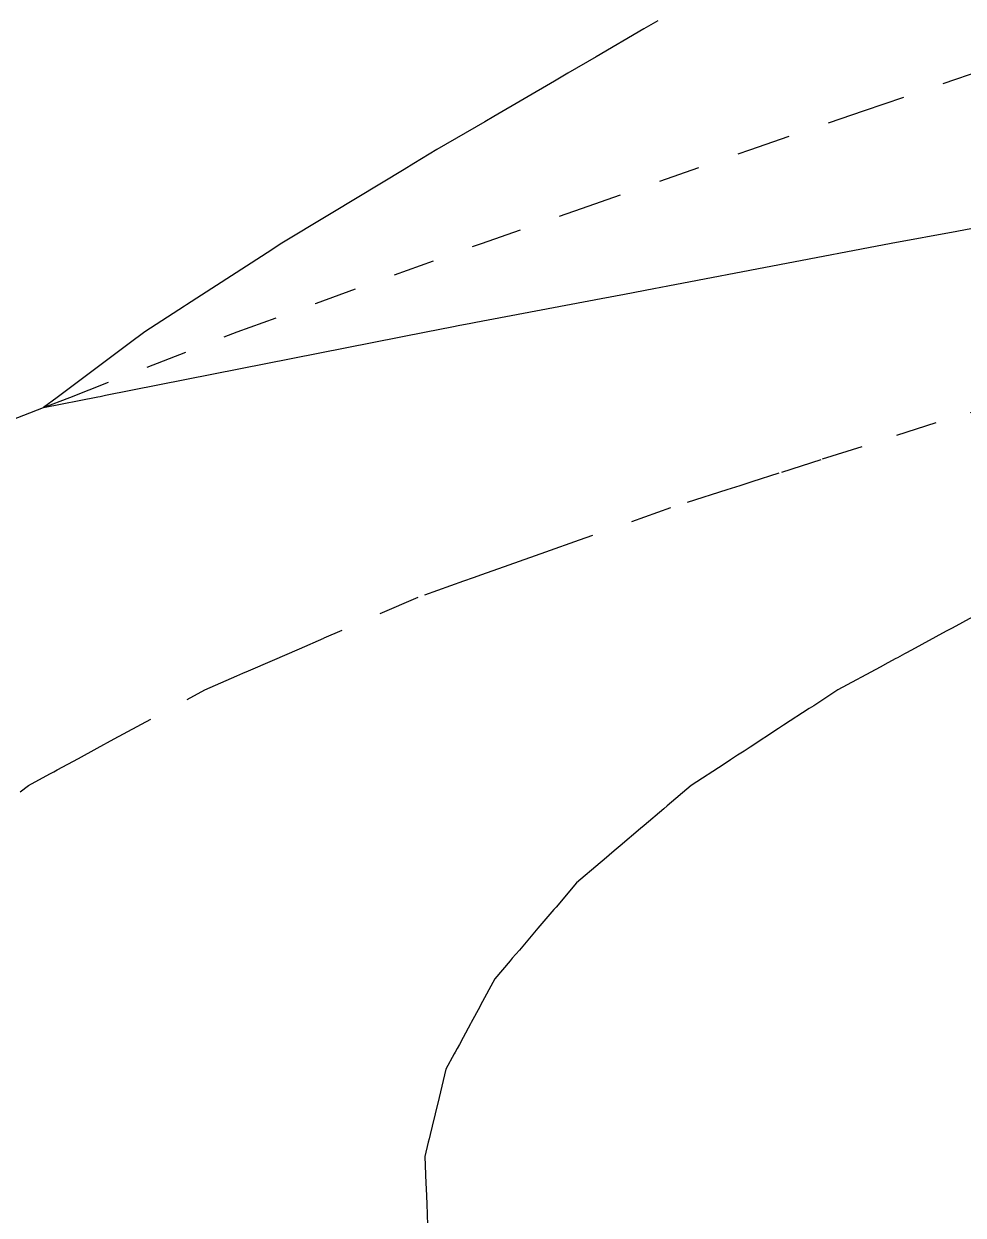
# Model space of a CAD drawing. Extents: x 11 to 203, y -288 to -10.
# Drawn here: x 63.32 to 95.29, y -214.26 to -173.7 of the extents above; entities that cross this region are included whole.
import ezdxf

# ---------------------------------------------------------------- set-up
doc = ezdxf.new("R2010")
doc.units = 0
for name, pattern in [('AI-LINETYPE-2', [2.822222, 1.411111, -1.411111]), ('AI-LINETYPE-3', [2.822222, 1.411111, -1.411111]), ('AI-LINETYPE-6', [2.822222, 1.411111, -1.411111])]:
    doc.linetypes.add(name, pattern=pattern)
doc.layers.add('MOUNTAINLINE', color=7, linetype='CONTINUOUS')
doc.layers.add('VALLEYLINE', color=7, linetype='CONTINUOUS')

# ---------------------------------------------------------------- blocks, each defined once
blk = doc.blocks.new('BLOCK_3')
at = {"layer": 'VALLEYLINE', "color": 7, "linetype": 'AI-LINETYPE-2'}
blk.add_lwpolyline([(55.8, -214.237), (55.03, -212.258), (55.029, -212.211), (55.028, -211.573), (55.028, -211.521), (55.028, -211.454), (55.025, -209.292), (55.075, -209.171), (55.099, -209.115), (55.321, -208.577), (55.37, -208.459), (55.426, -208.325), (56.301, -206.214), (56.482, -206.003), (56.517, -205.962), (56.555, -205.917), (56.975, -205.427), (57.144, -205.229), (57.318, -205.027), (59.099, -202.948), (59.501, -202.643), (59.577, -202.585), (59.65, -202.531), (60.227, -202.093), (60.594, -201.816), (60.943, -201.551), (63.473, -199.634), (64.199, -199.24), (64.334, -199.167), (64.455, -199.101), (65.175, -198.71), (65.815, -198.363), (66.397, -198.047), (69.473, -196.377), (70.566, -195.903), (70.777, -195.812), (70.962, -195.732), (71.78, -195.378), (72.705, -194.976), (73.534, -194.617)], dxfattribs=at)
blk = doc.blocks.new('BLOCK_4')
at = {"layer": 'VALLEYLINE', "color": 7, "linetype": 'AI-LINETYPE-3'}
blk.add_lwpolyline([(63.991, -186.766), (64.887, -186.422), (70.575, -184.189), (73.284, -183.207), (78.891, -181.178), (82.297, -179.989), (88.03, -177.987), (91.935, -176.651), (97.265, -174.826), (101.635, -173.33)], dxfattribs=at)
blk = doc.blocks.new('BLOCK_7')
at = {"layer": 'VALLEYLINE', "color": 7, "linetype": 'AI-LINETYPE-6'}
blk.add_lwpolyline([(96.874, -186.532), (94.364, -187.291), (91.838, -188.098), (90.449, -188.542), (89.012, -189.001), (88.098, -189.294), (87.687, -189.425), (87.243, -189.567), (85.328, -190.179), (82.221, -191.282), (81.074, -191.689), (79.823, -192.133), (78.9, -192.461), (78.613, -192.563), (78.288, -192.678), (76.728, -193.232), (73.534, -194.617)], dxfattribs=at)
blk = doc.blocks.new('BLOCK_8')
at = {"layer": 'MOUNTAINLINE', "color": 7}
blk.add_lwpolyline([(64.449, -186.422), (63.991, -186.766)], dxfattribs=at)
blk = doc.blocks.new('BLOCK_9')
at = {"layer": 'MOUNTAINLINE', "color": 7}
blk.add_lwpolyline([(67.127, -184.417), (64.449, -186.422)], dxfattribs=at)
blk = doc.blocks.new('BLOCK_10')
at = {"layer": 'MOUNTAINLINE', "color": 7}
blk.add_lwpolyline([(67.206, -184.358), (67.127, -184.417)], dxfattribs=at)
blk = doc.blocks.new('BLOCK_11')
at = {"layer": 'MOUNTAINLINE', "color": 7}
blk.add_lwpolyline([(67.439, -184.183), (67.206, -184.358)], dxfattribs=at)
blk = doc.blocks.new('BLOCK_12')
at = {"layer": 'MOUNTAINLINE', "color": 7}
blk.add_lwpolyline([(68.783, -183.314), (67.439, -184.183)], dxfattribs=at)
blk = doc.blocks.new('BLOCK_13')
at = {"layer": 'MOUNTAINLINE', "color": 7}
blk.add_lwpolyline([(71.408, -181.619), (68.85, -183.272)], dxfattribs=at)
blk = doc.blocks.new('BLOCK_14')
at = {"layer": 'MOUNTAINLINE', "color": 7}
blk.add_lwpolyline([(71.601, -181.494), (71.408, -181.619)], dxfattribs=at)
blk = doc.blocks.new('BLOCK_15')
at = {"layer": 'MOUNTAINLINE', "color": 7}
blk.add_lwpolyline([(72.098, -181.172), (71.601, -181.494)], dxfattribs=at)
blk = doc.blocks.new('BLOCK_16')
at = {"layer": 'MOUNTAINLINE', "color": 7}
blk.add_lwpolyline([(73.662, -180.227), (72.098, -181.172)], dxfattribs=at)
blk = doc.blocks.new('BLOCK_17')
at = {"layer": 'MOUNTAINLINE', "color": 7}
blk.add_lwpolyline([(76.259, -178.658), (73.833, -180.124)], dxfattribs=at)
blk = doc.blocks.new('BLOCK_18')
at = {"layer": 'MOUNTAINLINE', "color": 7}
blk.add_lwpolyline([(76.597, -178.454), (76.259, -178.658)], dxfattribs=at)
blk = doc.blocks.new('BLOCK_19')
at = {"layer": 'MOUNTAINLINE', "color": 7}
blk.add_lwpolyline([(77.377, -177.983), (76.597, -178.454)], dxfattribs=at)
blk = doc.blocks.new('BLOCK_20')
at = {"layer": 'MOUNTAINLINE', "color": 7}
blk.add_lwpolyline([(79.006, -177.033), (77.377, -177.983)], dxfattribs=at)
blk = doc.blocks.new('BLOCK_21')
at = {"layer": 'MOUNTAINLINE', "color": 7}
blk.add_lwpolyline([(81.375, -175.652), (79.314, -176.853)], dxfattribs=at)
blk = doc.blocks.new('BLOCK_22')
at = {"layer": 'MOUNTAINLINE', "color": 7}
blk.add_lwpolyline([(81.833, -175.384), (81.375, -175.652)], dxfattribs=at)
blk = doc.blocks.new('BLOCK_23')
at = {"layer": 'MOUNTAINLINE', "color": 7}
blk.add_lwpolyline([(82.799, -174.821), (81.833, -175.384)], dxfattribs=at)
blk = doc.blocks.new('BLOCK_24')
at = {"layer": 'MOUNTAINLINE', "color": 7}
blk.add_lwpolyline([(84.425, -173.873), (82.799, -174.821)], dxfattribs=at)
blk = doc.blocks.new('BLOCK_53')
at = {"layer": 'MOUNTAINLINE', "color": 7}
blk.add_lwpolyline([(84.893, -173.601), (84.425, -173.873)], dxfattribs=at)
blk = doc.blocks.new('BLOCK_54')
at = {"layer": 'MOUNTAINLINE', "color": 7}
blk.add_lwpolyline([(79.314, -176.853), (79.006, -177.033)], dxfattribs=at)
blk = doc.blocks.new('BLOCK_55')
at = {"layer": 'MOUNTAINLINE', "color": 7}
blk.add_lwpolyline([(73.833, -180.124), (73.662, -180.227)], dxfattribs=at)
blk = doc.blocks.new('BLOCK_56')
at = {"layer": 'MOUNTAINLINE', "color": 7}
blk.add_lwpolyline([(68.85, -183.272), (68.783, -183.314)], dxfattribs=at)
blk = doc.blocks.new('BLOCK_82')
at = {"layer": 'MOUNTAINLINE', "color": 7}
blk.add_lwpolyline([(65.835, -186.401), (65.914, -186.384)], dxfattribs=at)
blk = doc.blocks.new('BLOCK_83')
at = {"layer": 'MOUNTAINLINE', "color": 7}
blk.add_lwpolyline([(77.011, -184.184), (77.887, -184.018)], dxfattribs=at)
blk = doc.blocks.new('BLOCK_84')
at = {"layer": 'MOUNTAINLINE', "color": 7}
blk.add_lwpolyline([(77.887, -184.018), (78.159, -183.965)], dxfattribs=at)
blk = doc.blocks.new('BLOCK_85')
at = {"layer": 'MOUNTAINLINE', "color": 7}
blk.add_lwpolyline([(82.967, -183.052), (83.758, -182.901)], dxfattribs=at)
blk = doc.blocks.new('BLOCK_86')
at = {"layer": 'MOUNTAINLINE', "color": 7}
blk.add_lwpolyline([(92.842, -181.173), (95.07, -180.757)], dxfattribs=at)
blk = doc.blocks.new('BLOCK_87')
at = {"layer": 'MOUNTAINLINE', "color": 7}
blk.add_lwpolyline([(95.07, -180.757), (95.851, -180.611)], dxfattribs=at)
blk = doc.blocks.new('BLOCK_133')
at = {"layer": 'MOUNTAINLINE', "color": 7}
blk.add_lwpolyline([(85.232, -182.621), (92.842, -181.173)], dxfattribs=at)
blk = doc.blocks.new('BLOCK_134')
at = {"layer": 'MOUNTAINLINE', "color": 7}
blk.add_lwpolyline([(83.758, -182.901), (84.76, -182.711)], dxfattribs=at)
blk = doc.blocks.new('BLOCK_135')
at = {"layer": 'MOUNTAINLINE', "color": 7}
blk.add_lwpolyline([(84.76, -182.711), (85.232, -182.621)], dxfattribs=at)
blk = doc.blocks.new('BLOCK_136')
at = {"layer": 'MOUNTAINLINE', "color": 7}
blk.add_lwpolyline([(78.699, -183.863), (82.967, -183.052)], dxfattribs=at)
blk = doc.blocks.new('BLOCK_137')
at = {"layer": 'MOUNTAINLINE', "color": 7}
blk.add_lwpolyline([(78.159, -183.965), (78.473, -183.906)], dxfattribs=at)
blk = doc.blocks.new('BLOCK_138')
at = {"layer": 'MOUNTAINLINE', "color": 7}
blk.add_lwpolyline([(78.473, -183.906), (78.699, -183.863)], dxfattribs=at)
blk = doc.blocks.new('BLOCK_139')
at = {"layer": 'MOUNTAINLINE', "color": 7}
blk.add_lwpolyline([(66.102, -186.348), (77.011, -184.184)], dxfattribs=at)
blk = doc.blocks.new('BLOCK_140')
at = {"layer": 'MOUNTAINLINE', "color": 7}
blk.add_lwpolyline([(65.914, -186.384), (66.003, -186.367)], dxfattribs=at)
blk = doc.blocks.new('BLOCK_141')
at = {"layer": 'MOUNTAINLINE', "color": 7}
blk.add_lwpolyline([(66.003, -186.367), (66.102, -186.348)], dxfattribs=at)
blk = doc.blocks.new('BLOCK_142')
at = {"layer": 'MOUNTAINLINE', "color": 7}
blk.add_lwpolyline([(63.991, -186.766), (65.835, -186.401)], dxfattribs=at)
blk = doc.blocks.new('BLOCK_687')
at = {"layer": 'MOUNTAINLINE', "color": 7}
blk.add_lwpolyline([(94.714, -194.382), (93.53, -195.023)], dxfattribs=at)
blk = doc.blocks.new('BLOCK_688')
at = {"layer": 'MOUNTAINLINE', "color": 7}
blk.add_lwpolyline([(94.919, -194.271), (94.714, -194.382)], dxfattribs=at)
blk = doc.blocks.new('BLOCK_689')
at = {"layer": 'MOUNTAINLINE', "color": 7}
blk.add_lwpolyline([(95.972, -193.7), (94.919, -194.271)], dxfattribs=at)
blk = doc.blocks.new('BLOCK_692')
at = {"layer": 'MOUNTAINLINE', "color": 7}
blk.add_lwpolyline([(89.004, -197.697), (88.04, -198.325)], dxfattribs=at)
blk = doc.blocks.new('BLOCK_693')
at = {"layer": 'MOUNTAINLINE', "color": 7}
blk.add_lwpolyline([(89.179, -197.583), (89.004, -197.697)], dxfattribs=at)
blk = doc.blocks.new('BLOCK_694')
at = {"layer": 'MOUNTAINLINE', "color": 7}
blk.add_lwpolyline([(90.052, -197.014), (89.179, -197.583)], dxfattribs=at)
blk = doc.blocks.new('BLOCK_695')
at = {"layer": 'MOUNTAINLINE', "color": 7}
blk.add_lwpolyline([(90.205, -196.915), (90.052, -197.014)], dxfattribs=at)
blk = doc.blocks.new('BLOCK_696')
at = {"layer": 'MOUNTAINLINE', "color": 7}
blk.add_lwpolyline([(92.464, -195.601), (91.026, -196.379)], dxfattribs=at)
blk = doc.blocks.new('BLOCK_697')
at = {"layer": 'MOUNTAINLINE', "color": 7}
blk.add_lwpolyline([(92.728, -195.457), (92.464, -195.601)], dxfattribs=at)
blk = doc.blocks.new('BLOCK_698')
at = {"layer": 'MOUNTAINLINE', "color": 7}
blk.add_lwpolyline([(93.001, -195.309), (92.728, -195.457)], dxfattribs=at)
blk = doc.blocks.new('BLOCK_699')
at = {"layer": 'MOUNTAINLINE', "color": 7}
blk.add_lwpolyline([(93.051, -195.282), (93.001, -195.309)], dxfattribs=at)
blk = doc.blocks.new('BLOCK_700')
at = {"layer": 'MOUNTAINLINE', "color": 7}
blk.add_lwpolyline([(93.292, -195.152), (93.051, -195.282)], dxfattribs=at)
blk = doc.blocks.new('BLOCK_701')
at = {"layer": 'MOUNTAINLINE', "color": 7}
blk.add_lwpolyline([(93.335, -195.128), (93.292, -195.152)], dxfattribs=at)
blk = doc.blocks.new('BLOCK_702')
at = {"layer": 'MOUNTAINLINE', "color": 7}
blk.add_lwpolyline([(93.53, -195.023), (93.335, -195.128)], dxfattribs=at)
blk = doc.blocks.new('BLOCK_703')
at = {"layer": 'MOUNTAINLINE', "color": 7}
blk.add_lwpolyline([(91.026, -196.379), (90.205, -196.915)], dxfattribs=at)
blk = doc.blocks.new('BLOCK_704')
at = {"layer": 'MOUNTAINLINE', "color": 7}
blk.add_lwpolyline([(78.519, -207.747), (78.268, -208.212)], dxfattribs=at)
blk = doc.blocks.new('BLOCK_705')
at = {"layer": 'MOUNTAINLINE', "color": 7}
blk.add_lwpolyline([(78.546, -207.697), (78.519, -207.747)], dxfattribs=at)
blk = doc.blocks.new('BLOCK_706')
at = {"layer": 'MOUNTAINLINE', "color": 7}
blk.add_lwpolyline([(78.833, -207.165), (78.546, -207.697)], dxfattribs=at)
blk = doc.blocks.new('BLOCK_707')
at = {"layer": 'MOUNTAINLINE', "color": 7}
blk.add_lwpolyline([(78.864, -207.108), (78.833, -207.165)], dxfattribs=at)
blk = doc.blocks.new('BLOCK_708')
at = {"layer": 'MOUNTAINLINE', "color": 7}
blk.add_lwpolyline([(79.868, -205.603), (79.345, -206.217)], dxfattribs=at)
blk = doc.blocks.new('BLOCK_709')
at = {"layer": 'MOUNTAINLINE', "color": 7}
blk.add_lwpolyline([(79.942, -205.516), (79.868, -205.603)], dxfattribs=at)
blk = doc.blocks.new('BLOCK_710')
at = {"layer": 'MOUNTAINLINE', "color": 7}
blk.add_lwpolyline([(80.06, -205.378), (79.942, -205.516)], dxfattribs=at)
blk = doc.blocks.new('BLOCK_711')
at = {"layer": 'MOUNTAINLINE', "color": 7}
blk.add_lwpolyline([(80.184, -205.233), (80.06, -205.378)], dxfattribs=at)
blk = doc.blocks.new('BLOCK_712')
at = {"layer": 'MOUNTAINLINE', "color": 7}
blk.add_lwpolyline([(82.934, -202.266), (82.13, -202.95)], dxfattribs=at)
blk = doc.blocks.new('BLOCK_713')
at = {"layer": 'MOUNTAINLINE', "color": 7}
blk.add_lwpolyline([(83.246, -202.001), (83.071, -202.15)], dxfattribs=at)
blk = doc.blocks.new('BLOCK_714')
at = {"layer": 'MOUNTAINLINE', "color": 7}
blk.add_lwpolyline([(83.414, -201.858), (83.246, -202.001)], dxfattribs=at)
blk = doc.blocks.new('BLOCK_715')
at = {"layer": 'MOUNTAINLINE', "color": 7}
blk.add_lwpolyline([(84.312, -201.095), (83.61, -201.692)], dxfattribs=at)
blk = doc.blocks.new('BLOCK_716')
at = {"layer": 'MOUNTAINLINE', "color": 7}
blk.add_lwpolyline([(84.432, -200.993), (84.312, -201.095)], dxfattribs=at)
blk = doc.blocks.new('BLOCK_717')
at = {"layer": 'MOUNTAINLINE', "color": 7}
blk.add_lwpolyline([(85.102, -200.423), (84.432, -200.993)], dxfattribs=at)
blk = doc.blocks.new('BLOCK_718')
at = {"layer": 'MOUNTAINLINE', "color": 7}
blk.add_lwpolyline([(85.214, -200.329), (85.102, -200.423)], dxfattribs=at)
blk = doc.blocks.new('BLOCK_719')
at = {"layer": 'MOUNTAINLINE', "color": 7}
blk.add_lwpolyline([(86.028, -199.636), (85.214, -200.329)], dxfattribs=at)
blk = doc.blocks.new('BLOCK_720')
at = {"layer": 'MOUNTAINLINE', "color": 7}
blk.add_lwpolyline([(87.157, -198.901), (86.028, -199.636)], dxfattribs=at)
blk = doc.blocks.new('BLOCK_721')
at = {"layer": 'MOUNTAINLINE', "color": 7}
blk.add_lwpolyline([(87.367, -198.764), (87.157, -198.901)], dxfattribs=at)
blk = doc.blocks.new('BLOCK_722')
at = {"layer": 'MOUNTAINLINE', "color": 7}
blk.add_lwpolyline([(87.613, -198.604), (87.367, -198.764)], dxfattribs=at)
blk = doc.blocks.new('BLOCK_723')
at = {"layer": 'MOUNTAINLINE', "color": 7}
blk.add_lwpolyline([(87.835, -198.459), (87.613, -198.604)], dxfattribs=at)
blk = doc.blocks.new('BLOCK_724')
at = {"layer": 'MOUNTAINLINE', "color": 7}
blk.add_lwpolyline([(88.04, -198.325), (87.835, -198.459)], dxfattribs=at)
blk = doc.blocks.new('BLOCK_725')
at = {"layer": 'MOUNTAINLINE', "color": 7}
blk.add_lwpolyline([(83.61, -201.692), (83.414, -201.858)], dxfattribs=at)
blk = doc.blocks.new('BLOCK_726')
at = {"layer": 'MOUNTAINLINE', "color": 7}
blk.add_lwpolyline([(83.071, -202.15), (82.934, -202.266)], dxfattribs=at)
blk = doc.blocks.new('BLOCK_727')
at = {"layer": 'MOUNTAINLINE', "color": 7}
blk.add_lwpolyline([(80.817, -204.49), (80.355, -205.032)], dxfattribs=at)
blk = doc.blocks.new('BLOCK_728')
at = {"layer": 'MOUNTAINLINE', "color": 7}
blk.add_lwpolyline([(80.885, -204.41), (80.817, -204.49)], dxfattribs=at)
blk = doc.blocks.new('BLOCK_729')
at = {"layer": 'MOUNTAINLINE', "color": 7}
blk.add_lwpolyline([(81.362, -203.85), (80.885, -204.41)], dxfattribs=at)
blk = doc.blocks.new('BLOCK_730')
at = {"layer": 'MOUNTAINLINE', "color": 7}
blk.add_lwpolyline([(81.431, -203.769), (81.362, -203.85)], dxfattribs=at)
blk = doc.blocks.new('BLOCK_731')
at = {"layer": 'MOUNTAINLINE', "color": 7}
blk.add_lwpolyline([(82.13, -202.95), (81.431, -203.769)], dxfattribs=at)
blk = doc.blocks.new('BLOCK_732')
at = {"layer": 'MOUNTAINLINE', "color": 7}
blk.add_lwpolyline([(80.355, -205.032), (80.184, -205.233)], dxfattribs=at)
blk = doc.blocks.new('BLOCK_733')
at = {"layer": 'MOUNTAINLINE', "color": 7}
blk.add_lwpolyline([(79.345, -206.217), (78.864, -207.108)], dxfattribs=at)
blk = doc.blocks.new('BLOCK_734')
at = {"layer": 'MOUNTAINLINE', "color": 7}
blk.add_lwpolyline([(77.319, -210.806), (77.216, -211.233)], dxfattribs=at)
blk = doc.blocks.new('BLOCK_735')
at = {"layer": 'MOUNTAINLINE', "color": 7}
blk.add_lwpolyline([(77.451, -210.259), (77.319, -210.806)], dxfattribs=at)
blk = doc.blocks.new('BLOCK_736')
at = {"layer": 'MOUNTAINLINE', "color": 7}
blk.add_lwpolyline([(77.968, -208.768), (77.684, -209.295)], dxfattribs=at)
blk = doc.blocks.new('BLOCK_737')
at = {"layer": 'MOUNTAINLINE', "color": 7}
blk.add_lwpolyline([(77.997, -208.714), (77.968, -208.768)], dxfattribs=at)
blk = doc.blocks.new('BLOCK_738')
at = {"layer": 'MOUNTAINLINE', "color": 7}
blk.add_lwpolyline([(78.064, -208.59), (77.997, -208.714)], dxfattribs=at)
blk = doc.blocks.new('BLOCK_739')
at = {"layer": 'MOUNTAINLINE', "color": 7}
blk.add_lwpolyline([(78.142, -208.446), (78.064, -208.59)], dxfattribs=at)
blk = doc.blocks.new('BLOCK_740')
at = {"layer": 'MOUNTAINLINE', "color": 7}
blk.add_lwpolyline([(78.268, -208.212), (78.142, -208.446)], dxfattribs=at)
blk = doc.blocks.new('BLOCK_741')
at = {"layer": 'MOUNTAINLINE', "color": 7}
blk.add_lwpolyline([(77.684, -209.295), (77.451, -210.259)], dxfattribs=at)
blk = doc.blocks.new('BLOCK_742')
at = {"layer": 'MOUNTAINLINE', "color": 7}
blk.add_lwpolyline([(77.085, -211.778), (76.968, -212.26)], dxfattribs=at)
blk = doc.blocks.new('BLOCK_743')
at = {"layer": 'MOUNTAINLINE', "color": 7}
blk.add_lwpolyline([(77.112, -211.664), (77.085, -211.778)], dxfattribs=at)
blk = doc.blocks.new('BLOCK_744')
at = {"layer": 'MOUNTAINLINE', "color": 7}
blk.add_lwpolyline([(77.149, -211.512), (77.112, -211.664)], dxfattribs=at)
blk = doc.blocks.new('BLOCK_745')
at = {"layer": 'MOUNTAINLINE', "color": 7}
blk.add_lwpolyline([(77.216, -211.233), (77.149, -211.512)], dxfattribs=at)
blk = doc.blocks.new('BLOCK_760')
at = {"layer": 'MOUNTAINLINE', "color": 7}
blk.add_lwpolyline([(77.011, -213.347), (77.032, -213.875)], dxfattribs=at)
blk = doc.blocks.new('BLOCK_761')
at = {"layer": 'MOUNTAINLINE', "color": 7}
blk.add_lwpolyline([(77.005, -213.184), (77.011, -213.347)], dxfattribs=at)
blk = doc.blocks.new('BLOCK_762')
at = {"layer": 'MOUNTAINLINE', "color": 7}
blk.add_lwpolyline([(76.968, -212.26), (77.005, -213.184)], dxfattribs=at)
blk = doc.blocks.new('BLOCK_763')
at = {"layer": 'MOUNTAINLINE', "color": 7}
blk.add_lwpolyline([(77.032, -213.875), (77.046, -214.235)], dxfattribs=at)
blk = doc.blocks.new('BLOCK_764')
at = {"layer": 'MOUNTAINLINE', "color": 7}
blk.add_lwpolyline([(77.046, -214.235), (77.061, -214.595)], dxfattribs=at)
blk = doc.blocks.new('BLOCK_793')
at = {"layer": 'MOUNTAINLINE', "color": 7}
blk.add_lwpolyline([(62.645, -187.287), (63.991, -186.766)], dxfattribs=at)

msp = doc.modelspace()

# ---------------------------------------------------------------- block references
at = {"layer": 'MOUNTAINLINE'}
for name in ['BLOCK_24', 'BLOCK_53', 'BLOCK_23', 'BLOCK_22', 'BLOCK_21', 'BLOCK_20', 'BLOCK_54', 'BLOCK_19', 'BLOCK_18', 'BLOCK_17', 'BLOCK_16', 'BLOCK_55', 'BLOCK_86', 'BLOCK_87', 'BLOCK_15', 'BLOCK_133', 'BLOCK_13', 'BLOCK_14', 'BLOCK_85', 'BLOCK_134', 'BLOCK_135', 'BLOCK_12', 'BLOCK_56', 'BLOCK_136', 'BLOCK_83', 'BLOCK_84', 'BLOCK_137', 'BLOCK_138', 'BLOCK_9', 'BLOCK_139', 'BLOCK_10', 'BLOCK_11', 'BLOCK_142', 'BLOCK_8', 'BLOCK_82', 'BLOCK_140', 'BLOCK_141', 'BLOCK_793', 'BLOCK_689', 'BLOCK_688', 'BLOCK_687', 'BLOCK_702', 'BLOCK_697', 'BLOCK_698', 'BLOCK_699', 'BLOCK_700', 'BLOCK_701', 'BLOCK_696', 'BLOCK_703', 'BLOCK_694', 'BLOCK_695', 'BLOCK_692', 'BLOCK_693', 'BLOCK_724', 'BLOCK_722', 'BLOCK_723', 'BLOCK_720', 'BLOCK_721', 'BLOCK_719', 'BLOCK_718', 'BLOCK_717', 'BLOCK_715', 'BLOCK_716', 'BLOCK_714', 'BLOCK_725', 'BLOCK_712', 'BLOCK_726', 'BLOCK_713', 'BLOCK_731', 'BLOCK_729', 'BLOCK_730', 'BLOCK_728', 'BLOCK_727', 'BLOCK_732', 'BLOCK_708', 'BLOCK_709', 'BLOCK_710', 'BLOCK_711', 'BLOCK_733', 'BLOCK_706', 'BLOCK_707', 'BLOCK_704', 'BLOCK_705', 'BLOCK_739', 'BLOCK_740', 'BLOCK_736', 'BLOCK_737', 'BLOCK_738', 'BLOCK_741', 'BLOCK_735', 'BLOCK_734', 'BLOCK_745', 'BLOCK_743', 'BLOCK_744', 'BLOCK_742', 'BLOCK_762', 'BLOCK_761', 'BLOCK_760', 'BLOCK_763', 'BLOCK_764']:
    msp.add_blockref(name, (0, 0), dxfattribs=at)
at = {"layer": 'VALLEYLINE'}
for name in ['BLOCK_4', 'BLOCK_7', 'BLOCK_3']:
    msp.add_blockref(name, (0, 0), dxfattribs=at)

doc.saveas('drawing.dxf')
